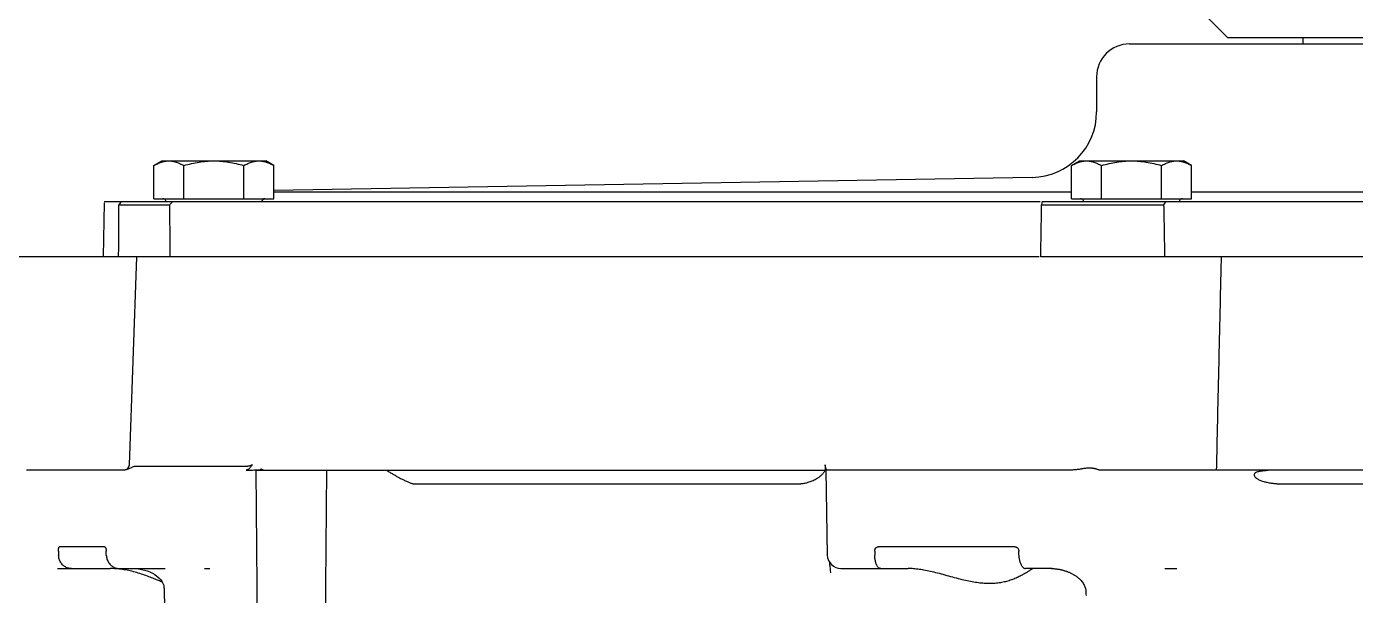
# Model space of a CAD drawing. Header units: millimetres. Extents: x 156850 to 204135, y 56350 to 74150.
# Drawn here: x 158279.4 to 158522.3, y 63098.1 to 63202.1 of the extents above; entities that cross this region are included whole.
import ezdxf

# ---------------------------------------------------------------- set-up
doc = ezdxf.new("R2010")
doc.units = ezdxf.units.MM
doc.header["$LTSCALE"] = 150
doc.layers.add('-----33 Equipment', color=5, linetype='Continuous')

# ---------------------------------------------------------------- blocks, each defined once
blk = doc.blocks.new('X-2F-PLAN$0$A$C73FA2420')
at = {"color": 0, "linetype": 'Continuous'}
for p, q in [((3405.73, 973.79), (3405.73, 1163.28)), ((3366.73, 1141.1), (3366.73, 1158.92)), ((3348.73, 1153.27), (3348.73, 1143.66)), ((3352.73, 1144.66), (3352.73, 1152.91)), ((3415.56, 1144.75), (3405.73, 1144.92)), ((3415.73, 1141.63), (3415.73, 1144.74)), ((3348.73, 1141.93), (3348.73, 1133.6)), ((3415.23, 1142.03), (3415.23, 1132.79)), ((3367.7, 1140.11), (3405.73, 1138.79)), ((3415.73, 973.61), (3415.73, 1141.62)), ((3367.4, 1118.82), (3367.4, 1138.99)), ((3416.33, 1135.65), (3422.39, 1135.65)), ((3416.33, 1135.65), (3416.33, 1113.71)), ((3422.39, 1135.65), (3423.23, 1134.18)), ((3344.86, 1133.78), (3291.18, 1132.56)), ((3346.4, 1134.21), (3346.13, 1134.05)), ((3415.56, 1132.43), (3415.23, 1132.79)), ((3415.73, 1132.25), (3415.56, 1132.43)), ((3423.23, 1134.18), (3423.23, 1115.18)), ((3416.33, 1130.17), (3422.39, 1130.17)), ((3348.73, 1126.37), (3348.73, 1125.41)), ((3416.33, 1119.2), (3422.39, 1119.2)), ((3366.73, 1117), (3285.66, 1116.25)), ((3366.73, 1117), (3366.73, 1012.88)), ((3422.39, 1113.71), (3423.23, 1115.18)), ((3416.33, 1113.71), (3422.39, 1113.71)), ((3417.53, 967.88), (3417.53, 1113.71)), ((3420.22, 975.07), (3417.8, 1113.71)), ((3366.73, 1104.09), (3285.66, 1104.84)), ((3364.24, 1088.17), (3364.24, 1017.47)), ((3348.45, 1012), (3347.94, 1011.95)), ((3366.73, 1012.8), (3351.19, 1012.53)), ((3366.73, 968.06), (3366.73, 1012.8)), ((3348.73, 1010.03), (3348.73, 997.75)), ((3352.73, 978.26), (3352.73, 1003.16)), ((3348.73, 971.43), (3348.73, 976.27)), ((3405.73, 703.06), (3405.73, 973.5)), ((3415.56, 973.31), (3415.23, 973.34)), ((3415.23, 973.34), (3415.23, 951.03)), ((3415.73, 531.81), (3415.73, 973.3)), ((3348.73, 971.52), (3348.73, 971.46)), ((3348.73, 971.46), (3348.73, 971.4)), ((3348.73, 971.4), (3348.73, 971.25)), ((3416.33, 967.88), (3422.39, 967.88)), ((3416.33, 967.88), (3416.33, 945.94)), ((3422.39, 967.88), (3423.23, 966.41)), ((3423.23, 966.41), (3423.23, 947.41)), ((3366.73, 738.48), (3366.73, 962.83)), ((3416.33, 962.39), (3422.39, 962.39)), ((3438.61, 963.28), (3432.22, 963.28)), ((3444.61, 957.28), (3444.61, 719.28)), ((3348.73, 950.84), (3348.73, 948.62)), ((3415.56, 950.79), (3415.23, 951.03)), ((3416.33, 951.42), (3422.39, 951.42)), ((3454.26, 947.81), (3445.73, 939.28)), ((3416.33, 945.94), (3422.39, 945.94)), ((3417.53, 730.62), (3417.53, 945.94)), ((3422.39, 945.94), (3423.23, 947.41)), ((3445.73, 737.28), (3445.73, 939.28)), ((3364.24, 930.22), (3364.24, 856.16)), ((3444.61, 925.55), (3445.73, 925.55))]:
    blk.add_line(p, q, dxfattribs=at)
for points in [[(3415.69, 1141.63), (3415.68, 1141.67), (3415.62, 1141.72), (3415.23, 1142.03)], [(3348.73, 1139.47), (3348.72, 1139.02), (3348.67, 1138.45), (3348.58, 1137.89), (3348.46, 1137.36), (3348.3, 1136.85), (3348.11, 1136.36), (3347.89, 1135.91), (3347.64, 1135.49), (3347.36, 1135.1), (3347.06, 1134.76), (3346.74, 1134.46), (3346.4, 1134.21)], [(3345.2, 1133.8), (3345.13, 1133.79), (3344.86, 1133.78)], [(3346.13, 1134.05), (3346.04, 1134.01), (3345.79, 1133.91), (3345.54, 1133.84), (3345.29, 1133.8), (3345.2, 1133.8)], [(3349.95, 1012.17), (3349.88, 1012.15), (3349.75, 1012.14), (3349.6, 1012.12), (3349.43, 1012.1), (3349.25, 1012.08), (3349.05, 1012.05), (3348.83, 1012.03), (3348.59, 1012.01), (3348.45, 1012)], [(3415.69, 973.3), (3415.68, 973.3), (3415.62, 973.31), (3415.56, 973.31)], [(3348.73, 971.25), (3348.72, 971.17), (3348.72, 971.09), (3348.71, 971.01), (3348.7, 970.93), (3348.69, 970.85), (3348.69, 970.77), (3348.68, 970.69), (3348.67, 970.61), (3348.66, 970.53), (3348.64, 970.45), (3348.63, 970.36), (3348.62, 970.28), (3348.6, 970.19), (3348.59, 970.11), (3348.57, 970.02), (3348.55, 969.94), (3348.54, 969.85), (3348.52, 969.76), (3348.49, 969.67), (3348.47, 969.58), (3348.45, 969.49), (3348.43, 969.4), (3348.4, 969.3), (3348.37, 969.21), (3348.34, 969.12), (3348.31, 969.02), (3348.28, 968.92), (3348.25, 968.82), (3348.21, 968.72), (3348.17, 968.62), (3348.14, 968.52), (3348.09, 968.42), (3348.05, 968.31), (3348, 968.21), (3347.95, 968.1), (3347.9, 967.99), (3347.85, 967.88), (3347.79, 967.77), (3347.73, 967.66), (3347.67, 967.55), (3347.6, 967.43), (3347.53, 967.32), (3347.45, 967.2), (3347.38, 967.08), (3347.29, 966.97), (3347.2, 966.85), (3347.11, 966.73), (3347, 966.6), (3346.9, 966.48), (3346.78, 966.36), (3346.66, 966.24), (3346.53, 966.12), (3346.39, 966), (3346.24, 965.89), (3346.07, 965.77), (3345.9, 965.66), (3345.7, 965.56), (3345.59, 965.5)], [(3344.63, 965.26), (3344.43, 965.25), (3344.04, 965.23), (3343.83, 965.22)], [(3345.59, 965.5), (3345.42, 965.43), (3345.1, 965.33), (3344.79, 965.27), (3344.63, 965.26)], [(3415.73, 950.68), (3415.68, 950.71), (3415.62, 950.75), (3415.56, 950.79)]]:
    blk.add_lwpolyline(points, dxfattribs=at)
for centre, radius, start, end in [((3367.73, 1141.11), 1, 180.726, 268), ((3415.73, 1134.03), 0.6, 270, 0), ((3415.73, 1115.33), 0.6, 0, 90), ((3351.23, 1010.03), 2.5, 91.0261, 180), ((3432.22, 975.28), 12, 181, 270), ((3415.73, 966.26), 0.6, 270, 0), ((3438.61, 957.28), 6, 360, 90), ((3415.73, 947.56), 0.6, 0, 90)]:
    blk.add_arc(centre, radius, start, end, dxfattribs=at)
for points, start_tangent, end_tangent in [([(3348.73, 1150.68), (3348.76, 1151.02), (3348.83, 1151.35), (3348.95, 1151.67), (3349.12, 1151.96), (3349.32, 1152.23), (3349.57, 1152.47), (3349.85, 1152.67), (3350.15, 1152.83), (3350.47, 1152.95), (3350.81, 1153.03), (3351.15, 1153.06)], (0, 1), (0.999519, 0.030999)), ([(3351.93, 1153.08), (3351.54, 1153.07), (3351.15, 1153.06)], (-0.99952, -0.030984), (-0.999519, -0.030999)), ([(3351.93, 1153.08), (3352.09, 1153.08), (3352.24, 1153.08), (3352.38, 1153.06), (3352.5, 1153.04), (3352.6, 1153.01), (3352.67, 1152.98), (3352.73, 1152.91)], (0.99952, 0.030984), (0, -1)), ([(3351.15, 1144.34), (3350.81, 1144.3), (3350.46, 1144.22), (3350.14, 1144.09), (3349.84, 1143.92), (3349.56, 1143.71), (3349.32, 1143.46), (3349.11, 1143.19), (3348.95, 1142.89), (3348.83, 1142.58), (3348.76, 1142.25), (3348.73, 1141.93)], (-0.999452, -0.033106), (0, -1)), ([(3351.15, 1144.34), (3351.54, 1144.35), (3351.93, 1144.36)], (0.999452, 0.033106), (0.999451, 0.033126)), ([(3352.73, 1144.66), (3352.67, 1144.56), (3352.6, 1144.51), (3352.5, 1144.46), (3352.38, 1144.42), (3352.24, 1144.39), (3352.09, 1144.37), (3351.93, 1144.36)], (0, -1), (-0.999451, -0.033126)), ([(3346.33, 1134.25), (3346.6, 1134.97), (3346.95, 1135.83), (3347.34, 1136.83), (3347.73, 1137.93), (3348.08, 1139.08), (3348.36, 1140.25), (3348.57, 1141.41), (3348.64, 1141.94)], (0.341474, 0.939891), (0.111212, 0.993797)), ([(3348.64, 1141.94), (3348.69, 1142.55), (3348.73, 1143.66)], (0.111212, 0.993797), (0, 1)), ([(3405.73, 1142.09), (3410.48, 1142.06), (3415.23, 1142.03)], (0.999979, -0.006549), (0.999979, -0.006557)), ([(3367.4, 1138.99), (3367.36, 1139.27), (3367.24, 1139.59), (3367.08, 1139.94), (3366.91, 1140.32), (3366.79, 1140.71), (3366.73, 1141.1)], (0, 1), (0, 1)), ([(3422.39, 1135.65), (3422.75, 1134.95), (3423.02, 1134.26), (3423.18, 1133.58), (3423.23, 1132.91)], (0.5, -0.866025), (0, -1)), ([(3346.29, 1134.15), (3346.33, 1134.25)], (0.334436, 0.942419), (0.341474, 0.939891)), ([(3415.23, 1132.79), (3410.48, 1132.75), (3405.73, 1132.71)], (-0.999969, -0.007855), (-0.999969, -0.007866)), ([(3423.23, 1132.91), (3423.18, 1132.23), (3423.02, 1131.56), (3422.75, 1130.87), (3422.39, 1130.17)], (0, -1), (-0.5, -0.866025)), ([(3422.39, 1130.17), (3422.75, 1128.76), (3423.02, 1127.38), (3423.18, 1126.03), (3423.23, 1124.68)], (0.27735, -0.960769), (0, -1)), ([(3423.23, 1124.68), (3423.18, 1123.33), (3423.02, 1121.98), (3422.75, 1120.6), (3422.39, 1119.2)], (0, -1), (-0.27735, -0.960769)), ([(3366.73, 1118.79), (3366.74, 1117.78), (3366.75, 1117)], (-0.000717, -1), (0.005987, -0.999982)), ([(3367.7, 1117.69), (3367.47, 1117.83), (3367.27, 1117.97), (3367.1, 1118.11), (3366.97, 1118.25), (3366.86, 1118.39), (3366.79, 1118.53), (3366.75, 1118.67), (3366.73, 1118.79)], (-0.873453, 0.486908), (0.000725, 1)), ([(3367.7, 1117.69), (3367.63, 1117.76), (3367.59, 1117.81), (3367.56, 1117.87), (3367.53, 1117.94), (3367.51, 1118.01), (3367.48, 1118.1), (3367.46, 1118.19), (3367.44, 1118.29), (3367.43, 1118.41), (3367.41, 1118.53), (3367.41, 1118.67), (3367.4, 1118.82)], (-0.873453, 0.486908), (0.000023, 1)), ([(3422.39, 1119.2), (3422.75, 1118.49), (3423.02, 1117.8), (3423.18, 1117.13), (3423.23, 1116.45)], (0.5, -0.866025), (0, -1)), ([(3366.73, 1115.63), (3366.75, 1115.75), (3366.78, 1115.83), (3366.82, 1115.92), (3366.87, 1116.02), (3366.93, 1116.13)], (0, 1), (0.506751, 0.862092)), ([(3366.73, 1115.79), (3366.75, 1115.82)], (0.505129, 0.863044), (0.506209, 0.862411)), ([(3366.75, 1117), (3366.75, 1116.78), (3366.75, 1115.82)], (0.005987, -0.999982), (0.005443, -0.999985)), ([(3366.93, 1116.13), (3366.84, 1115.97), (3366.75, 1115.82)], (-0.506751, -0.862092), (-0.497115, -0.867685)), ([(3423.23, 1116.45), (3423.18, 1115.78), (3423.02, 1115.1), (3422.75, 1114.41), (3422.39, 1113.71)], (0, -1), (-0.5, -0.866025)), ([(3366.73, 1093.15), (3366.33, 1092.51), (3365.99, 1091.94), (3365.7, 1091.43), (3365.44, 1090.97), (3365.22, 1090.54), (3365.02, 1090.15), (3364.84, 1089.8), (3364.69, 1089.48), (3364.56, 1089.18), (3364.45, 1088.92), (3364.36, 1088.68), (3364.29, 1088.48)], (-0.545826, -0.837898), (-0.272888, -0.962046)), ([(3364.29, 1088.48), (3364.26, 1088.36), (3364.25, 1088.26), (3364.24, 1088.17)], (-0.272869, -0.962051), (-0.000002, -1)), ([(3364.24, 1017.47), (3364.24, 1017.39), (3364.25, 1017.32)], (0, -1), (0.068479, -0.997653)), ([(3364.25, 1017.32), (3364.27, 1017.06), (3364.32, 1016.77), (3364.38, 1016.47), (3364.47, 1016.16), (3364.57, 1015.83), (3364.69, 1015.49), (3364.83, 1015.13), (3365.02, 1014.75), (3365.24, 1014.35), (3365.52, 1013.94), (3365.87, 1013.54), (3366.28, 1013.17), (3366.73, 1012.88)], (0.068483, -0.997652), (0.877783, -0.479059)), ([(3367.71, 1012.89), (3367.38, 1012.89), (3367.06, 1012.89), (3366.73, 1012.88)], (-0.999858, 0.016823), (-0.99939, -0.03491)), ([(3366.73, 1012.55), (3366.8, 1012.64)], (0, 1), (0.787074, 0.616859)), ([(3366.8, 1012.64), (3366.86, 1012.69), (3366.95, 1012.73), (3367.04, 1012.77), (3367.14, 1012.81), (3367.25, 1012.84), (3367.36, 1012.86), (3367.47, 1012.88), (3367.59, 1012.89), (3367.71, 1012.89)], (0.787074, 0.616859), (0.999858, -0.016823)), ([(3348.73, 1002.72), (3348.76, 1002.89), (3348.83, 1003.06), (3348.95, 1003.22), (3349.12, 1003.36), (3349.32, 1003.48), (3349.57, 1003.59), (3349.85, 1003.68), (3350.15, 1003.74), (3350.47, 1003.79), (3350.81, 1003.83), (3351.15, 1003.84)], (0, 1), (0.999921, 0.012556)), ([(3351.93, 1003.85), (3351.54, 1003.84), (3351.15, 1003.84)], (-0.999922, -0.012505), (-0.999921, -0.012556)), ([(3351.93, 1003.85), (3352.09, 1003.84), (3352.24, 1003.8), (3352.38, 1003.74), (3352.5, 1003.65), (3352.6, 1003.55), (3352.67, 1003.43), (3352.72, 1003.3), (3352.73, 1003.16)], (0.999922, 0.012505), (0, -1)), ([(3348.7, 975.02), (3348.58, 975.2), (3348.39, 975.49), (3348.12, 975.9), (3347.8, 976.43), (3347.44, 977.08), (3347.08, 977.82), (3346.74, 978.64), (3346.45, 979.51), (3346.23, 980.42), (3346.07, 981.36), (3346, 982.32), (3345.99, 983.31), (3346.06, 984.34), (3346.2, 985.44), (3346.42, 986.62), (3346.7, 987.88), (3347.05, 989.24), (3347.43, 990.64), (3347.8, 992.02), (3348.12, 993.34), (3348.39, 994.57), (3348.58, 995.72), (3348.7, 996.78), (3348.73, 997.75)], (-0.549233, 0.835669), (0, 1)), ([(3351.15, 977.5), (3350.81, 977.48), (3350.46, 977.43), (3350.14, 977.36), (3349.84, 977.27), (3349.56, 977.15), (3349.32, 977.02), (3349.11, 976.88), (3348.95, 976.73), (3348.83, 976.58), (3348.76, 976.42), (3348.73, 976.27)], (-0.999821, -0.018926), (0, -1)), ([(3351.15, 977.5), (3351.54, 977.51), (3351.93, 977.52)], (0.999821, 0.018926), (0.99982, 0.01898)), ([(3352.73, 978.26), (3352.72, 978.12), (3352.67, 977.98), (3352.6, 977.85), (3352.5, 977.74), (3352.38, 977.65), (3352.24, 977.58), (3352.09, 977.53), (3351.93, 977.52)], (0, -1), (-0.99982, -0.01898)), ([(3348.73, 974.93), (3348.7, 975.02)], (0, 1), (-0.549233, 0.835669)), ([(3405.73, 973.5), (3410.48, 973.42), (3415.23, 973.34)], (0.999853, -0.017126), (0.999853, -0.017126)), ([(3366.73, 962.83), (3366.77, 962.93), (3366.82, 963.04), (3366.86, 963.16), (3366.9, 963.29), (3366.94, 963.43), (3366.97, 963.59), (3367.01, 963.77), (3367.04, 963.96), (3367.06, 964.18), (3367.08, 964.43), (3367.08, 964.7), (3367.07, 964.99), (3367.04, 965.3), (3366.99, 965.63), (3366.94, 965.97), (3366.88, 966.31), (3366.84, 966.65), (3366.79, 967), (3366.76, 967.36), (3366.74, 967.71), (3366.73, 968.06)], (0.394845, 0.918748), (0.000003, 1)), ([(3422.39, 967.88), (3422.75, 967.17), (3423.02, 966.49), (3423.18, 965.81), (3423.23, 965.14)], (0.5, -0.866025), (0, -1)), ([(3423.23, 965.14), (3423.18, 964.46), (3423.02, 963.79), (3422.75, 963.1), (3422.39, 962.39)], (0, -1), (-0.5, -0.866025)), ([(3422.39, 962.39), (3422.75, 960.99), (3423.02, 959.61), (3423.18, 958.26), (3423.23, 956.91)], (0.27735, -0.960769), (0, -1)), ([(3423.23, 956.91), (3423.18, 955.56), (3423.02, 954.21), (3422.75, 952.83), (3422.39, 951.42)], (0, -1), (-0.27735, -0.960769)), ([(3415.23, 951.03), (3410.48, 950.94), (3405.73, 950.86)], (-0.999844, -0.017663), (-0.999844, -0.017671)), ([(3422.39, 951.42), (3422.75, 950.72), (3423.02, 950.03), (3423.18, 949.36), (3423.23, 948.68)], (0.5, -0.866025), (0, -1)), ([(3423.23, 948.68), (3423.18, 948.01), (3423.02, 947.33), (3422.75, 946.64), (3422.39, 945.94)], (0, -1), (-0.5, -0.866025)), ([(3366.73, 941.35), (3379.58, 941.06), (3392.58, 940.76), (3405.73, 940.46)], (0.999737, -0.022954), (0.999737, -0.022927)), ([(3366.55, 933.02), (3366.52, 933.33), (3366.47, 933.61), (3366.4, 933.86), (3366.33, 934.07), (3366.25, 934.23), (3366.16, 934.35), (3366.06, 934.43), (3365.96, 934.48), (3365.85, 934.5), (3365.72, 934.47), (3365.59, 934.41), (3365.46, 934.31), (3365.32, 934.17), (3365.18, 933.98), (3365.04, 933.75), (3364.9, 933.47), (3364.76, 933.13), (3364.63, 932.74)], (-0.101792, 0.994806), (-0.278314, -0.96049)), ([(3366.66, 932.09), (3366.62, 932.36), (3366.59, 932.67), (3366.55, 933.02)], (-0.156909, 0.987613), (-0.101807, 0.994804)), ([(3364.49, 932.17), (3364.42, 931.76), (3364.36, 931.39), (3364.31, 931.03), (3364.27, 930.7), (3364.25, 930.39)], (-0.190389, -0.981709), (-0.053515, -0.998567)), ([(3364.63, 932.74), (3364.56, 932.46), (3364.49, 932.17)], (-0.278402, -0.960465), (-0.190388, -0.981709)), ([(3366.73, 931.76), (3366.69, 931.92), (3366.66, 932.09)], (-0.287374, 0.957818), (-0.156905, 0.987614)), ([(3364.25, 930.39), (3364.24, 930.3), (3364.24, 930.22)], (-0.053604, -0.998562), (0, -1))]:
    blk.add_spline(points, degree=3, dxfattribs=dict(at, start_tangent=start_tangent, end_tangent=end_tangent))
blk = doc.blocks.new('X-2F-PLAN$0$zw$C47F')
at = {"layer": '-----33 Equipment'}
blk.add_blockref('X-2F-PLAN$0$A$C73FA2420', (2898.05, 848.02), dxfattribs=at)

msp = doc.modelspace()

# ---------------------------------------------------------------- block references
at = {"layer": '-----33 Equipment', "rotation": 90.00000000000001}
msp.add_blockref('X-2F-PLAN$0$zw$C47F', (160286.3, 56856.22), dxfattribs=at)

doc.saveas('drawing.dxf')
